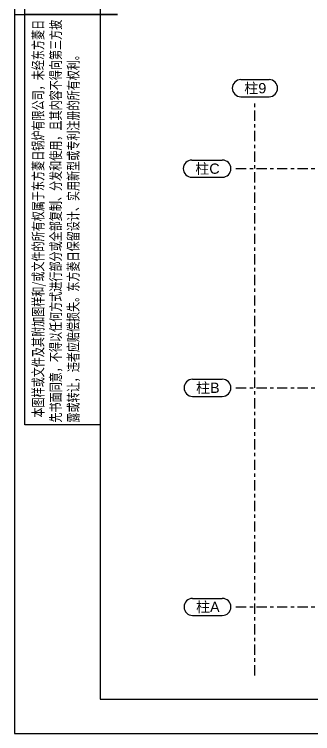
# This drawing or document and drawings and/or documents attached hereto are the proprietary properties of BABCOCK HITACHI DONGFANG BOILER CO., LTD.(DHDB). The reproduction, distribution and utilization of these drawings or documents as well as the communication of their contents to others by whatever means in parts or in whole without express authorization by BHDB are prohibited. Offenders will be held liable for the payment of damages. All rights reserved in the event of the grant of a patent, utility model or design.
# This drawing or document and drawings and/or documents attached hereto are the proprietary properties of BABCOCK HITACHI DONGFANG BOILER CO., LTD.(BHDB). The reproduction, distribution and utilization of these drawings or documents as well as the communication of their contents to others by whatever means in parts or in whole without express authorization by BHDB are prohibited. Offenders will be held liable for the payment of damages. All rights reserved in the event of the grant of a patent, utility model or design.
# Model space of a CAD drawing. Extents: x -29293 to 30124, y -19360 to 22650.
# Drawn here: x -29293 to -20580, y -19360 to 1645 of the extents above; entities that cross this region are included whole.
import ezdxf
from ezdxf.enums import TextEntityAlignment as Align

# ---------------------------------------------------------------- set-up
doc = ezdxf.new("R2010")
doc.units = 0
doc.linetypes.add('XKITLINE00', pattern=[0])
doc.linetypes.add('XKITLINE03', pattern=[6, 3, -1, 1, -1])
doc.layers.get('0').update_dxf_attribs({"linetype": 'CONTINUOUS', "lineweight": 25})
doc.layers.get('DEFPOINTS').update_dxf_attribs({"color": 3, "linetype": 'CONTINUOUS', "lineweight": 25})
for name, color, linetype, lineweight in [('01粗实线层', 7, 'CONTINUOUS', 60), ('13图框与明细表层', 3, 'CONTINUOUS', 25), ('14图纸信息层', 2, 'CONTINUOUS', 25)]:
    doc.layers.add(name, color=color, linetype=linetype, lineweight=lineweight)
doc.layers.add('grid', color=7, linetype='CONTINUOUS')
doc.styles.add('FSDBHZ', font='dgtxt.shx', dxfattribs={"width": 0.7, "bigfont": 'dghzfs.shx'})
doc.styles.add('HZ', font='arial.ttf', dxfattribs={"width": 0.7})
doc.styles.get("Standard").update_dxf_attribs({"font": 'dgtxt.shx', "width": 0.7})
doc.styles.add('STYLE_1', font='arial.ttf', dxfattribs={"height": 0.2})
doc.dimstyles.get("Standard").update_dxf_attribs({"dimscale": 20, "dimtxt": 3, "dimasz": 3.5, "dimexe": 2, "dimexo": 2, "dimgap": 1, "dimtad": 1, "dimdec": 0, "dimdsep": 46, "dimtxsty": 'HZ', "dimblk": 'OBLIQUE', "dimcen": 0, "dimclrd": 1, "dimclre": 1, "dimclrt": 1, "dimadec": 1, "dimazin": 2, "dimtfac": 1, "dimtdec": 0, "dimtmove": 1, "dimatfit": 0, "dimldrblk": 'OBLIQUE', "dimfxl": 0, "dimtolj": 1, "dimtzin": 0, "dimarcsym": 0})

# ---------------------------------------------------------------- blocks, each defined once
blk = doc.blocks.new('*D1042')
at = {"layer": 'grid', "color": 4, "linetype": 'XKITLINE00'}
for p, q in [((806.58, 1550.85), (814.8, 1550.85)), ((806.58, 1545.85), (814.8, 1545.85))]:
    blk.add_line(p, q, dxfattribs=at)
at = {"layer": 'grid', "color": 4, "linetype": 'XKITLINE03'}
blk.add_line((810.69, 1376.85), (810.69, 1544.85), dxfattribs=at)
at = {"layer": 'grid', "color": 4, "linetype": 'XKITLINE00'}
for centre, start, end in [((806.58, 1548.35), 90, -90), ((814.8, 1548.35), -90, 90)]:
    blk.add_arc(centre, 2.5, start, end, dxfattribs=at)
at = {"layer": 'grid', "color": 4, "style": 'STYLE_1'}
blk.add_text('柱9', height=3, dxfattribs=at).set_placement((807.58, 1546.85))
blk = doc.blocks.new('*D1044')
at = {"layer": 'grid', "color": 4, "linetype": 'XKITLINE00'}
for p, q in [((792.48, 1399.35), (801.15, 1399.35)), ((792.48, 1394.35), (801.15, 1394.35))]:
    blk.add_line(p, q, dxfattribs=at)
at = {"layer": 'grid', "color": 4, "linetype": 'XKITLINE03'}
blk.add_line((805.15, 1396.85), (901.19, 1396.85), dxfattribs=at)
at = {"layer": 'grid', "color": 4, "linetype": 'XKITLINE00'}
for centre, start, end in [((792.48, 1396.85), 90, -90), ((801.15, 1396.85), -90, 90)]:
    blk.add_arc(centre, 2.5, start, end, dxfattribs=at)
at = {"layer": 'grid', "color": 4, "style": 'STYLE_1'}
blk.add_text('柱A', height=3, dxfattribs=at).set_placement((793.48, 1395.35))
blk = doc.blocks.new('*D1045')
at = {"layer": 'grid', "color": 4, "linetype": 'XKITLINE00'}
for p, q in [((792.48, 1463.35), (801.15, 1463.35)), ((792.48, 1458.35), (801.15, 1458.35))]:
    blk.add_line(p, q, dxfattribs=at)
at = {"layer": 'grid', "color": 4, "linetype": 'XKITLINE03'}
blk.add_line((805.15, 1460.85), (901.19, 1460.85), dxfattribs=at)
at = {"layer": 'grid', "color": 4, "linetype": 'XKITLINE00'}
for centre, start, end in [((792.48, 1460.85), 90, -90), ((801.15, 1460.85), -90, 90)]:
    blk.add_arc(centre, 2.5, start, end, dxfattribs=at)
at = {"layer": 'grid', "color": 4, "style": 'STYLE_1'}
blk.add_text('柱B', height=3, dxfattribs=at).set_placement((793.48, 1459.35))
blk = doc.blocks.new('*D1046')
at = {"layer": 'grid', "color": 4, "linetype": 'XKITLINE00'}
for p, q in [((792.26, 1527.35), (801.15, 1527.35)), ((792.26, 1522.35), (801.15, 1522.35))]:
    blk.add_line(p, q, dxfattribs=at)
at = {"layer": 'grid', "color": 4, "linetype": 'XKITLINE03'}
blk.add_line((805.15, 1524.85), (901.19, 1524.85), dxfattribs=at)
at = {"layer": 'grid', "color": 4, "linetype": 'XKITLINE00'}
for centre, start, end in [((792.26, 1524.85), 90, -90), ((801.15, 1524.85), -90, 90)]:
    blk.add_arc(centre, 2.5, start, end, dxfattribs=at)
at = {"layer": 'grid', "color": 4, "style": 'STYLE_1'}
blk.add_text('柱C', height=3, dxfattribs=at).set_placement((793.26, 1523.35))
blk = doc.blocks.new('_Oblique')
at = {"color": 0, "linetype": 'ByBlock', "lineweight": -2}
blk.add_line((-0.5, -0.5), (0.5, 0.5), dxfattribs=at)
blk = doc.blocks.new('*D1490')
at = {"layer": '01粗实线层', "color": 1, "lineweight": -2}
blk.add_arc((-15215, -9260), 2509, 180, 205.5004, dxfattribs=at)
at = {"layer": 'DEFPOINTS', "color": 0}
for p in [(-22819, -9260), (-15215, -9260), (-13215, -9260), (-17696, -9631), (-19637, -11370)]:
    blk.add_point(p, dxfattribs=at)
at = {"layer": '01粗实线层', "color": 1, "lineweight": -2, "xscale": 420, "yscale": 420, "zscale": 420}
for p, rotation in [((-17724, -9260), 90), ((-17479, -10341), 295.5004459107347)]:
    blk.add_blockref('_Oblique', p, dxfattribs=dict(at, rotation=rotation))
at = {"layer": '01粗实线层', "color": 1, "insert": (-17369, -9748), "char_height": 360, "attachment_point": 5, "rotation": 282.7502, "style": 'HZ'}
blk.add_mtext('\\A1;25.5°', dxfattribs=at)

msp = doc.modelspace()

# ---------------------------------------------------------------- linework, layer by layer
at = {"layer": '13图框与明细表层', "color": 1}
for p, q in [((-29285, 22644.9), (-29285, -19355.1)), ((-29285, -19355.1), (30115, -19355.1))]:
    msp.add_line(p, q, dxfattribs=at)
at = {"layer": '13图框与明细表层', "color": 7}
for p, q in [((-26785, 21644.9), (-26785, -18355.1)), ((-28985, -10341.4), (-28985, 13658.6)), ((-29285, 1644.9), (-26285, 1644.9)), ((-26285, 1644.9), (-28985, 1644.9)), ((-26785, -10341.4), (-28985, -10341.4)), ((-26785, -18355.1), (29115, -18355.1))]:
    msp.add_line(p, q, dxfattribs=at)

# ---------------------------------------------------------------- block references
at = {"layer": 'grid', "xscale": 100, "yscale": 100, "zscale": 100}
for name in ['*D1042', '*D1046', '*D1045', '*D1044']:
    msp.add_blockref(name, (-103333.8, -155345.7), dxfattribs=at)

# ---------------------------------------------------------------- texts
at = {"layer": '13图框与明细表层', "color": 1, "lineweight": 0, "insert": (-28752.8, -10276.2), "char_height": 308, "width": 11900, "attachment_point": 1, "rotation": 90}
msp.add_mtext('{\\fSimSun|b1|i0|c134|p34; 本图样或文件及其附加图样和/或文件的所有权属于东方菱日锅炉有限公司，未经东方菱日先书面同意，不得以任何方式进行部分或全部复制、分发和使用，且其内容不得向第三方披露或转让，违者应赔偿损失。东方菱日保留设计、实用新型或专利注册的所有权利。}', dxfattribs=at)
at = {"layer": '14图纸信息层', "style": 'FSDBHZ', "width": 0.7}
msp.add_text('LBP', height=10, dxfattribs=at).set_placement((-29285, -19355.1), align=Align.MIDDLE_CENTER)

# ---------------------------------------------------------------- dimensions: what is measured, and where the dimension line sits
at = {"layer": '01粗实线层'}
dim = msp.add_angular_dim_2l(base=(-17696.2, -9631.1), line1=((-22819.1, -9260.2), (-13214.5, -9260.2)), line2=((-19637.2, -11369.8), (-15214.5, -9260.2)), dimstyle='Standard', override={"dimscale": 120, "dimfxl": 3, "dimarcsym": 2}, dxfattribs=at)
dim.commit()
dim.dimension.update_dxf_attribs({"geometry": '*D1490', "text_midpoint": (-17369.3, -9747.8)})

doc.saveas('drawing.dxf')
